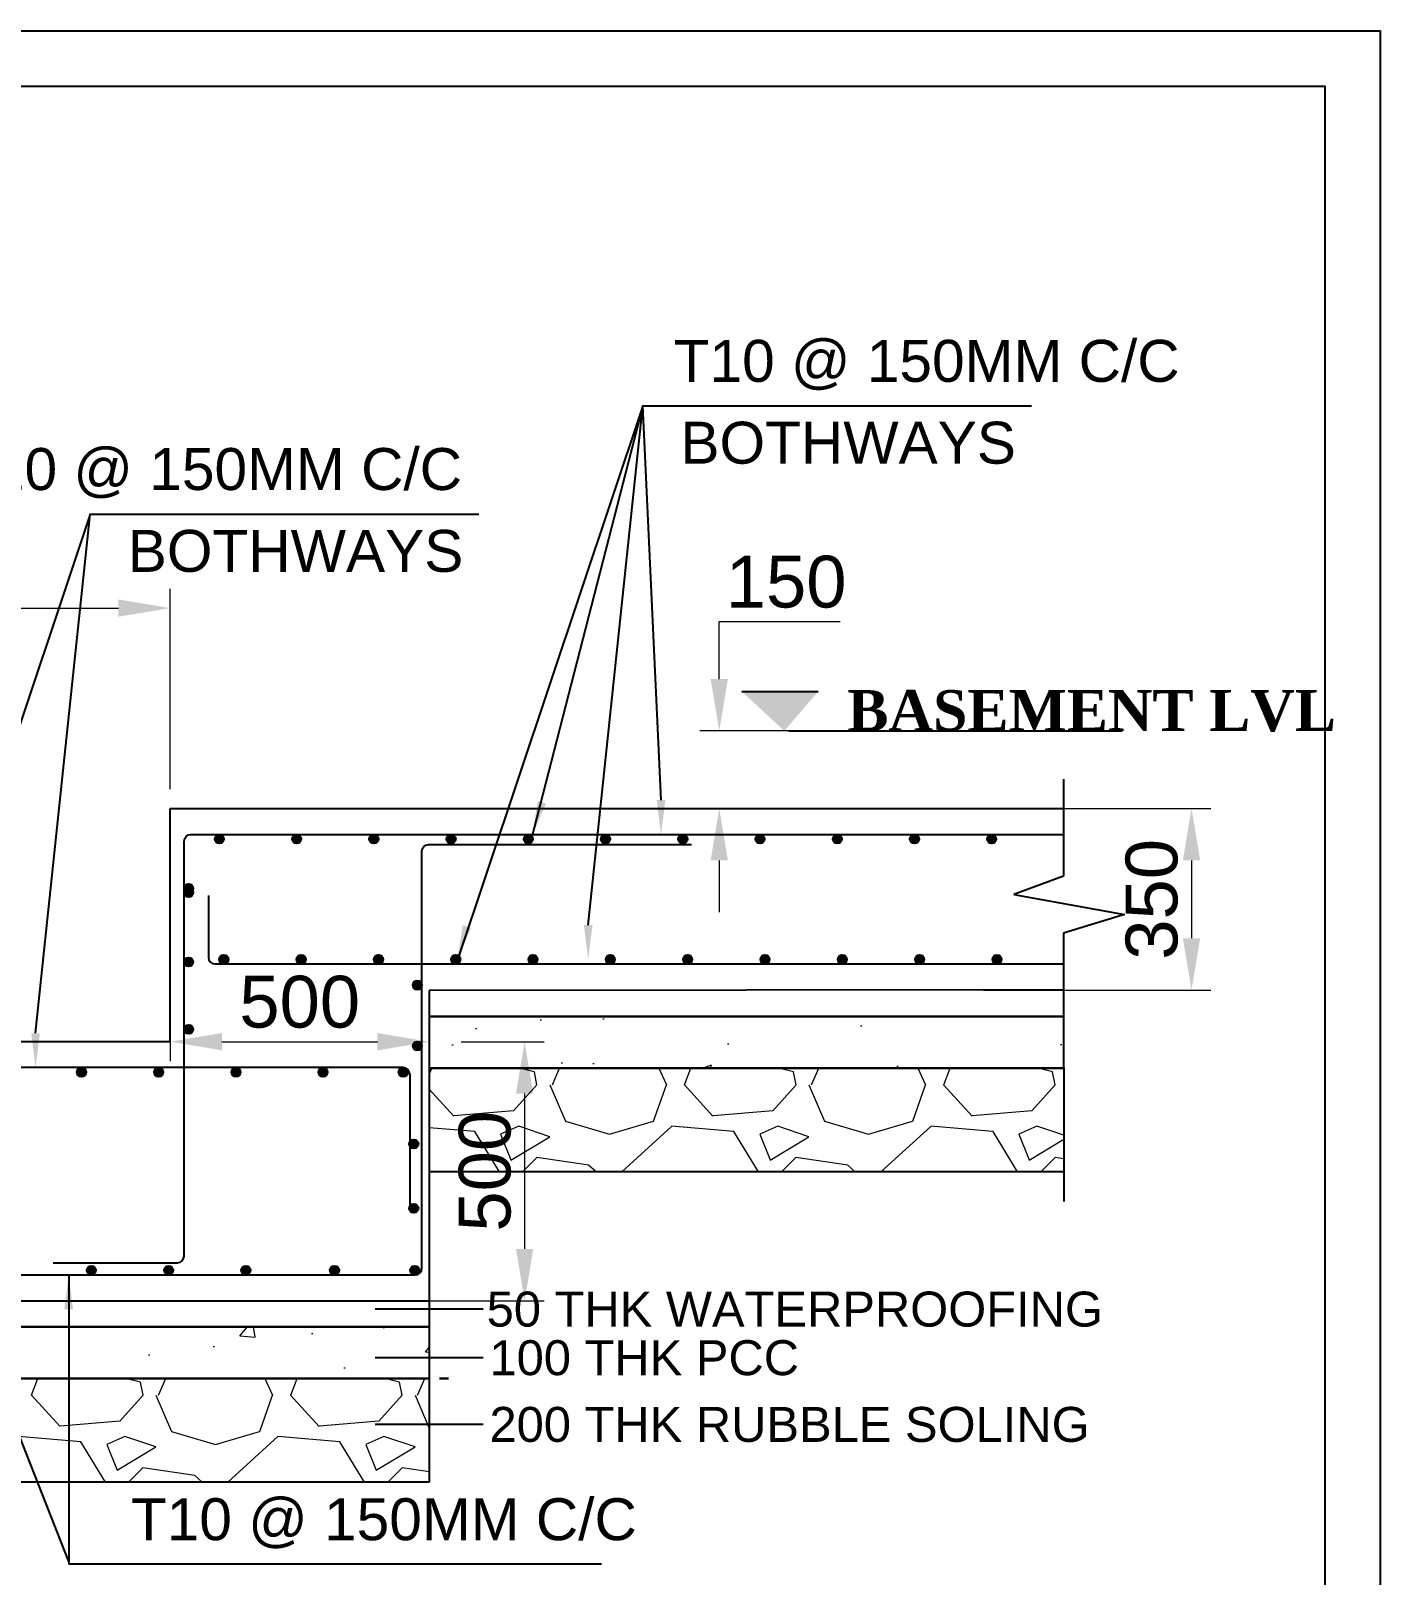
# Model space of a CAD drawing. Header units: millimetres. Extents: x 660818 to 959388, y -495289 to 50450.
# Drawn here: x 718942 to 724149, y -191470 to -185509 of the extents above; entities that cross this region are included whole.
import ezdxf
from ezdxf.enums import TextEntityAlignment as Align

# ---------------------------------------------------------------- set-up
doc = ezdxf.new("R2010")
doc.units = ezdxf.units.MM
doc.header["$LTSCALE"] = 0.01
doc.header["$MEASUREMENT"] = 0
doc.header["$PDMODE"] = 35
for name, color, linetype in [('1', 7, 'Continuous'), ('Concrete Line', 2, 'Continuous'), ('Dimension', 31, 'Continuous'), ('Reinforcement', 130, 'Continuous'), ('Text', 7, 'Continuous')]:
    doc.layers.add(name, color=color, linetype=linetype)
for name, color, linetype, lineweight in [('COL', 5, 'Continuous', 35), ('dim', 11, 'Continuous', 0), ('elevation', 123, 'Continuous', 15)]:
    doc.layers.add(name, color=color, linetype=linetype, lineweight=lineweight)
doc.styles.add('SC-BBS2', font='SansSerif')
doc.styles.add('SC-FTG2', font='SansSerif')
doc.styles.add('style1', font='timesbd.ttf', dxfattribs={"height": 200})
doc.dimstyles.new('SCDim', dxfattribs={"dimtxt": 200, "dimasz": 200, "dimexe": 75, "dimexo": 75, "dimgap": 50, "dimtad": 1, "dimtoh": 1, "dimdec": 0, "dimzin": 0, "dimdsep": 46, "dimtxsty": 'SC-BBS2', "dimcen": 0.09, "dimclrd": 5, "dimclre": 5, "dimclrt": 5, "dimadec": 0, "dimazin": 0, "dimtfac": 1, "dimtdec": 0, "dimtix": 1, "dimtofl": 0, "dimtmove": 0, "dimatfit": 3, "dimfxl": 1, "dimtolj": 1, "dimtzin": 0, "dimlwd": 0, "dimlwe": 0, "dimarcsym": 0})

# ---------------------------------------------------------------- blocks, each defined once
blk = doc.blocks.new('*D1036')
at = {"layer": '1', "color": 5, "lineweight": 0, "ltscale": 200, "transparency": 16777216}
for p, q in [((719479.9, -189210), (719479.9, -189485.8)), ((720479.9, -189288.4), (720479.9, -189485.8)), ((719679.9, -189410.8), (720279.9, -189410.8))]:
    blk.add_line(p, q, dxfattribs=at)
at = {"layer": '1', "color": 5, "ltscale": 200, "transparency": 16777216}
for points in [[(719679.9, -189377.5), (719679.9, -189444.2), (719479.9, -189410.8)], [(720279.9, -189377.5), (720279.9, -189444.2), (720479.9, -189410.8)]]:
    blk.add_solid(points, dxfattribs=at)
at = {"layer": 'Defpoints', "color": 0, "ltscale": 200, "transparency": 16777216}
for p in [(719479.9, -189135), (720479.9, -189213.4), (720479.9, -189410.8)]:
    blk.add_point(p, dxfattribs=at)
at = {"layer": '1', "color": 5, "ltscale": 200, "transparency": 16777216, "insert": (719979.9, -189257.8), "char_height": 200, "attachment_point": 5, "style": 'SC-BBS2'}
blk.add_mtext('\\A1;500', dxfattribs=at)
blk = doc.blocks.new('*D1028')
at = {"layer": '1', "color": 5, "lineweight": 0, "ltscale": 200, "transparency": 16777216}
for p, q in [((720602.6, -189410.8), (720922.8, -189410.8)), ((720847.8, -189610.8), (720847.8, -190210.8)), ((720142.6, -190410.8), (720922.8, -190410.8))]:
    blk.add_line(p, q, dxfattribs=at)
at = {"layer": '1', "color": 5, "ltscale": 200, "transparency": 16777216}
for points in [[(720814.4, -189610.8), (720881.1, -189610.8), (720847.8, -189410.8)], [(720814.4, -190210.8), (720881.1, -190210.8), (720847.8, -190410.8)]]:
    blk.add_solid(points, dxfattribs=at)
at = {"layer": 'Defpoints', "color": 0, "ltscale": 200, "transparency": 16777216}
for p in [(720527.6, -189410.8), (720067.6, -190410.8), (720847.8, -190410.8)]:
    blk.add_point(p, dxfattribs=at)
at = {"layer": '1', "color": 5, "ltscale": 200, "transparency": 16777216, "insert": (720694.7, -189910.8), "char_height": 200, "attachment_point": 5, "rotation": 90, "style": 'SC-BBS2'}
blk.add_mtext('\\A1;500', dxfattribs=at)
blk = doc.blocks.new('*D1039')
at = {"layer": '1', "color": 5, "lineweight": 0, "ltscale": 200, "transparency": 16777216}
for p, q in [((717879.9, -188136.1), (717879.9, -187662)), ((719479.9, -188436.1), (719479.9, -187662)), ((718079.9, -187737), (719279.9, -187737))]:
    blk.add_line(p, q, dxfattribs=at)
at = {"layer": '1', "color": 5, "ltscale": 200, "transparency": 16777216}
for points in [[(718079.9, -187703.7), (718079.9, -187770.3), (717879.9, -187737)], [(719279.9, -187703.7), (719279.9, -187770.3), (719479.9, -187737)]]:
    blk.add_solid(points, dxfattribs=at)
at = {"layer": 'Defpoints', "color": 0, "ltscale": 200, "transparency": 16777216}
for p in [(719479.9, -187737), (717879.9, -188211.1), (719479.9, -188511.1)]:
    blk.add_point(p, dxfattribs=at)
at = {"layer": '1', "color": 5, "ltscale": 200, "transparency": 16777216, "insert": (718679.9, -187584), "char_height": 200, "attachment_point": 5, "style": 'SC-BBS2'}
blk.add_mtext('\\A1;800', dxfattribs=at)
blk = doc.blocks.new('*D1040')
at = {"layer": '1', "color": 5, "lineweight": 0, "ltscale": 200, "transparency": 16777216}
for p, q in [((722617.8, -188511.1), (723496.4, -188511.1)), ((723421.4, -188711.1), (723421.4, -189011.4)), ((722618.4, -189211.4), (723496.4, -189211.4))]:
    blk.add_line(p, q, dxfattribs=at)
at = {"layer": '1', "color": 5, "ltscale": 200, "transparency": 16777216}
for points in [[(723388.1, -188711.1), (723454.8, -188711.1), (723421.4, -188511.1)], [(723388.1, -189011.4), (723454.8, -189011.4), (723421.4, -189211.4)]]:
    blk.add_solid(points, dxfattribs=at)
at = {"layer": 'Defpoints', "color": 0, "ltscale": 200, "transparency": 16777216}
for p in [(722542.8, -188511.1), (722543.4, -189211.4), (723421.4, -189211.4)]:
    blk.add_point(p, dxfattribs=at)
at = {"layer": '1', "color": 5, "ltscale": 200, "transparency": 16777216, "insert": (723268.3, -188861.2), "char_height": 200, "attachment_point": 5, "rotation": 90, "style": 'SC-BBS2'}
blk.add_mtext('\\A1;350', dxfattribs=at)
blk = doc.blocks.new('*D1041')
at = {"layer": '1', "color": 5, "lineweight": 0, "ltscale": 200, "transparency": 16777216}
for p, q in [((721598.9, -188011.1), (721598.9, -187789.2)), ((721598.9, -187789.2), (722065.1, -187789.2)), ((722679.4, -188211.1), (721523.9, -188211.1)), ((722852.8, -188511.1), (721523.9, -188511.1)), ((721598.9, -188711.1), (721598.9, -188911.1))]:
    blk.add_line(p, q, dxfattribs=at)
at = {"layer": '1', "color": 5, "ltscale": 200, "transparency": 16777216}
for points in [[(721565.6, -188011.1), (721632.2, -188011.1), (721598.9, -188211.1)], [(721565.6, -188711.1), (721632.2, -188711.1), (721598.9, -188511.1)]]:
    blk.add_solid(points, dxfattribs=at)
at = {"layer": 'Defpoints', "color": 0, "ltscale": 200, "transparency": 16777216}
for p in [(721598.9, -188211.1), (722754.4, -188211.1), (722927.8, -188511.1)]:
    blk.add_point(p, dxfattribs=at)
at = {"layer": '1', "color": 5, "ltscale": 200, "transparency": 16777216, "insert": (721857, -187636.2), "char_height": 200, "attachment_point": 5, "style": 'SC-BBS2'}
blk.add_mtext('\\A1;150', dxfattribs=at)

msp = doc.modelspace()

# ---------------------------------------------------------------- hatches: boundary and pattern name
at = {"layer": '1', "ltscale": 200}
h = msp.add_hatch(color=256, dxfattribs=at)
h.dxf.hatch_style = 1
edge = h.paths.add_edge_path()
edge.add_arc((719669.806, -188628.433), 17.69, 0, 360)
h = msp.add_hatch(color=256, dxfattribs=at)
h.dxf.hatch_style = 1
edge = h.paths.add_edge_path()
edge.add_arc((719967.87, -188628.433), 17.69, 0, 360)
h = msp.add_hatch(color=256, dxfattribs=at)
h.dxf.hatch_style = 1
edge = h.paths.add_edge_path()
edge.add_arc((720265.934, -188628.433), 17.69, 0, 360)
h = msp.add_hatch(color=256, dxfattribs=at)
h.dxf.hatch_style = 1
edge = h.paths.add_edge_path()
edge.add_arc((720563.997, -188628.433), 17.69, 0, 360)
h = msp.add_hatch(color=256, dxfattribs=at)
h.dxf.hatch_style = 1
edge = h.paths.add_edge_path()
edge.add_arc((720862.061, -188628.433), 17.69, 0, 360)
h = msp.add_hatch(color=256, dxfattribs=at)
h.dxf.hatch_style = 1
edge = h.paths.add_edge_path()
edge.add_arc((721160.125, -188628.433), 17.69, 0, 360)
h = msp.add_hatch(color=256, dxfattribs=at)
h.dxf.hatch_style = 1
edge = h.paths.add_edge_path()
edge.add_arc((721458.188, -188628.433), 17.69, 0, 360)
h = msp.add_hatch(color=256, dxfattribs=at)
h.dxf.hatch_style = 1
edge = h.paths.add_edge_path()
edge.add_arc((721756.252, -188628.433), 17.69, 0, 360)
h = msp.add_hatch(color=256, dxfattribs=at)
h.dxf.hatch_style = 1
edge = h.paths.add_edge_path()
edge.add_arc((722054.316, -188628.433), 17.69, 0, 360)
h = msp.add_hatch(color=256, dxfattribs=at)
h.dxf.hatch_style = 1
edge = h.paths.add_edge_path()
edge.add_arc((722352.38, -188628.433), 17.69, 0, 360)
h = msp.add_hatch(color=256, dxfattribs=at)
h.dxf.hatch_style = 1
edge = h.paths.add_edge_path()
edge.add_arc((722650.443, -188628.433), 17.69, 0, 360)
h = msp.add_hatch(color=256, dxfattribs=at)
h.dxf.hatch_style = 1
edge = h.paths.add_edge_path()
edge.add_arc((719551.37, -188818.967), 17.69, 0, 360)
h = msp.add_hatch(color=256, dxfattribs=at)
h.dxf.hatch_style = 1
edge = h.paths.add_edge_path()
edge.add_arc((719551.37, -188835.06), 17.69, 0, 360)
h = msp.add_hatch(color=256, dxfattribs=at)
h.dxf.hatch_style = 1
edge = h.paths.add_edge_path()
edge.add_arc((719687.039, -189093.205), 17.69, 0, 360)
h = msp.add_hatch(color=256, dxfattribs=at)
h.dxf.hatch_style = 1
edge = h.paths.add_edge_path()
edge.add_arc((719985.381, -189093.205), 17.69, 0, 360)
h = msp.add_hatch(color=256, dxfattribs=at)
h.dxf.hatch_style = 1
edge = h.paths.add_edge_path()
edge.add_arc((720283.723, -189093.205), 17.69, 0, 360)
h = msp.add_hatch(color=256, dxfattribs=at)
h.dxf.hatch_style = 1
edge = h.paths.add_edge_path()
edge.add_arc((720582.065, -189093.205), 17.69, 0, 360)
h = msp.add_hatch(color=256, dxfattribs=at)
h.dxf.hatch_style = 1
edge = h.paths.add_edge_path()
edge.add_arc((720880.407, -189093.205), 17.69, 0, 360)
h = msp.add_hatch(color=256, dxfattribs=at)
h.dxf.hatch_style = 1
edge = h.paths.add_edge_path()
edge.add_arc((721178.749, -189093.205), 17.69, 0, 360)
h = msp.add_hatch(color=256, dxfattribs=at)
h.dxf.hatch_style = 1
edge = h.paths.add_edge_path()
edge.add_arc((721477.091, -189093.205), 17.69, 0, 360)
h = msp.add_hatch(color=256, dxfattribs=at)
h.dxf.hatch_style = 1
edge = h.paths.add_edge_path()
edge.add_arc((721775.433, -189093.205), 17.69, 0, 360)
h = msp.add_hatch(color=256, dxfattribs=at)
h.dxf.hatch_style = 1
edge = h.paths.add_edge_path()
edge.add_arc((722073.775, -189093.205), 17.69, 0, 360)
h = msp.add_hatch(color=256, dxfattribs=at)
h.dxf.hatch_style = 1
edge = h.paths.add_edge_path()
edge.add_arc((722372.117, -189093.205), 17.69, 0, 360)
h = msp.add_hatch(color=256, dxfattribs=at)
h.dxf.hatch_style = 1
edge = h.paths.add_edge_path()
edge.add_arc((722670.459, -189093.205), 17.69, 0, 360)
h = msp.add_hatch(color=256, dxfattribs=at)
h.dxf.hatch_style = 1
edge = h.paths.add_edge_path()
edge.add_arc((719551.37, -189102.875), 17.69, 0, 360)
h = msp.add_hatch(color=256, dxfattribs=at)
h.dxf.hatch_style = 1
edge = h.paths.add_edge_path()
edge.add_arc((720433.648, -189192.718), 17.69, 0, 360)
h = msp.add_hatch(color=256, dxfattribs=at)
h.dxf.hatch_style = 1
edge = h.paths.add_edge_path()
edge.add_arc((719551.37, -189363.34), 17.69, 0, 360)
h = msp.add_hatch(color=256, dxfattribs=at)
h.dxf.hatch_style = 1
edge = h.paths.add_edge_path()
edge.add_arc((720433.648, -189427.414), 17.69, 0, 360)
h = msp.add_hatch(color=256, dxfattribs=at)
h.dxf.hatch_style = 1
edge = h.paths.add_edge_path()
edge.add_arc((719137.68, -189528.433), 17.69, 0, 360)
h = msp.add_hatch(color=256, dxfattribs=at)
h.dxf.hatch_style = 1
edge = h.paths.add_edge_path()
edge.add_arc((719435.744, -189528.433), 17.69, 0, 360)
h = msp.add_hatch(color=256, dxfattribs=at)
h.dxf.hatch_style = 1
edge = h.paths.add_edge_path()
edge.add_arc((719733.807, -189528.433), 17.69, 0, 360)
h = msp.add_hatch(color=256, dxfattribs=at)
h.dxf.hatch_style = 1
edge = h.paths.add_edge_path()
edge.add_arc((720069.795, -189528.433), 17.69, 0, 360)
h = msp.add_hatch(color=256, dxfattribs=at)
h.dxf.hatch_style = 1
edge = h.paths.add_edge_path()
edge.add_arc((720379.318, -189528.463), 17.69, 0, 360)
h = msp.add_hatch(color=256, dxfattribs=at)
h.dxf.hatch_style = 1
edge = h.paths.add_edge_path()
edge.add_arc((720419.905, -189805.707), 17.69, 0, 360)
h = msp.add_hatch(color=256, dxfattribs=at)
h.dxf.hatch_style = 1
edge = h.paths.add_edge_path()
edge.add_arc((720419.905, -190054.105), 17.69, 0, 360)
h = msp.add_hatch(color=256, dxfattribs=at)
h.dxf.hatch_style = 1
edge = h.paths.add_edge_path()
edge.add_arc((719175.468, -190293.205), 17.69, 0, 360)
h = msp.add_hatch(color=256, dxfattribs=at)
h.dxf.hatch_style = 1
edge = h.paths.add_edge_path()
edge.add_arc((719473.81, -190293.205), 17.69, 0, 360)
h = msp.add_hatch(color=256, dxfattribs=at)
h.dxf.hatch_style = 1
edge = h.paths.add_edge_path()
edge.add_arc((719772.152, -190293.205), 17.69, 0, 360)
h = msp.add_hatch(color=256, dxfattribs=at)
h.dxf.hatch_style = 1
edge = h.paths.add_edge_path()
edge.add_arc((720114.347, -190293.205), 17.69, 0, 360)
h = msp.add_hatch(color=256, dxfattribs=at)
h.dxf.hatch_style = 1
edge = h.paths.add_edge_path()
edge.add_arc((720423.87, -190293.234), 17.69, 0, 360)
at = {"layer": 'COL', "lineweight": 25}
h = msp.add_hatch(color=256, dxfattribs=at)
h.dxf.hatch_style = 1
h.paths.add_polyline_path([(721980.228, -188059.206), (721686.28, -188059.206), (721849.824, -188211.064)])
at = {"layer": 'elevation', "ltscale": 200, "true_color": 0x9f9f9f}
h = msp.add_hatch(dxfattribs=at)
h.set_pattern_fill('AR-CONC', color=253, scale=100)
h.set_pattern_definition([(50, (-1544831.5, 170416.06), (717.26018, -62.75213), [75, -825]), (355, (-1544831.5, 170416.1), (-138.75133, 752.19213), [60, -660]), (100.451444, (-1544771.7, 170410.8), (578.50885, 689.44), [63.7402, -701.14211]), (46.1842, (-1544831.5, 170616.1), (1067.24133, -165.51928), [112.5, -1237.5]), (96.635635, (-1544742.5, 170602.3), (934.66195, 974.1186), [95.61034, -1051.71376]), (351.184164, (-1544831.5, 170616.1), (934.66195, 974.1186), [90, -990]), (21, (-1544731.5, 170566.06), (596.90705, -402.61889), [75, -825]), (326, (-1544731.5, 170566.1), (243.31533, 725.15005), [60, -660]), (71.451445, (-1544681.74, 170532.5), (840.22238, 322.53115), [63.7402, -701.14211]), (37.5, (-1544831.48, 170416.06), (12.159855, 332.893854), [0, -652, 0, -670, 0, -662.5]), (7.5, (-1544831.5, 170416.06), (263.06954, 394.41171), [0, -382, 0, -637, 0, -252.5]), (327.5, (-1545054.48, 170416.06), (533.822436, -22.554872), [0, -250, 0, -780, 0, -1035]), (317.5, (-1545154.5, 170416.06), (583.18617, 100.10498), [0, -325, 0, -518, 0, -735])])
h.paths.add_polyline_path([(722928.053, -189513.122), (722927.938, -189313.122), (720479.852, -189313.122), (720479.852, -189513.122)])
h = msp.add_hatch(dxfattribs=at)
h.set_pattern_fill('GRAVEL', color=253, scale=1000)
h.set_pattern_definition([(228.0127875, (-1544111.484, 171416.06), (-8000, -9000), [134.536, -13319.08805]), (184.9697407, (-1544201.484, 171316.064), (12000, 1000), [230.868, -22855.92476]), (132.510447, (-1544431.484, 171296.064), (10000, -11000), [162.788, -16116.0326]), (267.273689, (-1544821.484, 171046.064), (1000, 20000), [210.238, -20813.55804]), (292.8336542, (-1544831.484, 170836.064), (-5000, 12000), [206.155, -20409.37313]), (357.273689, (-1544751.484, 170646.064), (-20000, 1000), [210.238, -20813.55804]), (37.6942405, (-1544541.484, 170636.064), (-13000, -10000), [278.029, -27524.84855]), (72.2553284, (-1544321.484, 170806.064), (7000, 22000), [262.488, -25986.3215]), (121.4295656, (-1544241.484, 171056.064), (-8000, 13000), [210.95, -20884.0731]), (175.2363583, (-1544351.484, 171236.06), (11000, -1000), [240.832, -11800.7626]), (222.3974378, (-1544591.484, 171256.064), (-12000, -11000), [311.448, -30833.375]), (138.814075, (-1543831.48, 171036.06), (-7000, 6000), [106.301, -10523.8448]), (171.4692344, (-1543911.484, 171106.064), (13000, -2000), [202.237, -20021.5114]), (225, (-1544111.5, 171136.06), (-1e-13, -1000), [141.421, -1272.79256]), (203.1985905, (-1544181.48, 171256.06), (5000, 2000), [76.158, -7539.6151]), (291.8014095, (-1544251.48, 171226.06), (-1000, 3000), [107.703, -5277.4618]), (30.9637565, (-1544211.48, 171126.06), (3000, 2000), [174.929, -5656.0229]), (161.565051, (-1544061.48, 171216.06), (2000, -1000), [126.491, -3035.78666]), (16.3895403, (-1544831.484, 171226.064), (10000, 3000), [177.2, -17542.84515]), (70.346176, (-1544661.484, 171276.064), (-4000, -11000), [148.661, -14717.40775]), (293.1985905, (-1544061.48, 171416.06), (-2000, 5000), [152.315, -7463.4581]), (343.6104597, (-1544001.484, 171276.064), (-10000, 3000), [177.2, -17542.84515]), (339.443955, (-1544831.48, 170606.06), (-5000, 2000), [170.88, -8373.12375]), (294.7751406, (-1544671.484, 170546.064), (-5000, 11000), [143.178, -14174.64306]), (66.8014095, (-1544051.48, 170416.06), (2000, 5000), [152.315, -7463.4581]), (17.3540246, (-1543991.484, 170556.064), (-13000, -4000), [167.631, -16595.4236]), (69.443955, (-1544541.48, 170416.06), (-2000, -5000), [85.44, -8458.56375]), (101.309932, (-1544111.48, 170416.06), (-1000, 4000), [50.99, -5048.0295]), (165.963757, (-1544121.48, 170466.06), (3000, -1000), [206.155, -3916.95063]), (186.009006, (-1544321.484, 170516.064), (10000, 1000), [191.05, -18913.92317]), (303.690068, (-1544211.48, 171036.06), (-1000, 2000), [144.222, -3461.32928]), (353.1572266, (-1544131.484, 170916.064), (17000, -2000), [251.794, -24927.56262]), (60.945396, (-1543881.48, 170886.06), (-4000, -7000), [102.956, -10192.67414]), (90, (-1543831.5, 170976.1), (-1000, 1000), [60, -940]), (120.256437, (-1544341.484, 170546.064), (4000, -7000), [138.924, -13753.52]), (48.0127875, (-1544411.484, 170666.06), (8000, 9000), [269.072, -13184.55205]), (0, (-1544231.5, 170866.1), (1000, 1000), [260, -740]), (325.3048465, (-1543971.484, 170866.064), (10000, -7000), [158.114, -15653.2743]), (254.054604, (-1543841.48, 170776.06), (-1000, -4000), [145.602, -7134.5079]), (207.6459754, (-1543881.484, 170636.064), (-19000, -10000), [237.065, -23469.4742]), (175.4260787, (-1544091.484, 170526.064), (-13000, 1000), [250.799, -24829.0734])])
h.paths.add_polyline_path([(722928.284, -189913.122), (722928.053, -189513.122), (720479.852, -189513.122), (720479.852, -189913.122)])
h = msp.add_hatch(dxfattribs=at)
h.set_pattern_fill('AR-CONC', color=253, scale=100)
h.set_pattern_definition([(50, (-1548351.5, 169218.36), (717.26018, -62.75213), [75, -825]), (355, (-1548351.5, 169218.36), (-138.75133, 752.19213), [60, -660]), (100.451444, (-1548291.7, 169213.1), (578.50885, 689.44), [63.7402, -701.14211]), (46.1842, (-1548351.5, 169418.4), (1067.24133, -165.51928), [112.5, -1237.5]), (96.635635, (-1548262.5, 169404.6), (934.66195, 974.1186), [95.61034, -1051.71376]), (351.184164, (-1548351.5, 169418.4), (934.66195, 974.1186), [90, -990]), (21, (-1548251.5, 169368.36), (596.90705, -402.61889), [75, -825]), (326, (-1548251.5, 169368.36), (243.31533, 725.15005), [60, -660]), (71.451445, (-1548201.74, 169334.8), (840.22238, 322.53115), [63.7402, -701.14211]), (37.5, (-1548351.48, 169218.36), (12.159855, 332.893854), [0, -652, 0, -670, 0, -662.5]), (7.5, (-1548351.5, 169218.36), (263.06954, 394.41171), [0, -382, 0, -637, 0, -252.5]), (327.5, (-1548574.48, 169218.36), (533.822436, -22.554872), [0, -250, 0, -780, 0, -1035]), (317.5, (-1548674.5, 169218.36), (583.18617, 100.10498), [0, -325, 0, -518, 0, -735])])
h.paths.add_polyline_path([(720479.852, -190710.828), (720479.852, -190510.828), (716879.852, -190510.828), (716879.852, -190710.828)])
h = msp.add_hatch(dxfattribs=at)
h.set_pattern_fill('GRAVEL', color=253, scale=1000)
h.set_pattern_definition([(228.0127875, (-1547631.484, 170218.36), (-8000, -9000), [134.536, -13319.08805]), (184.9697407, (-1547721.484, 170118.36), (12000, 1000), [230.868, -22855.92476]), (132.510447, (-1547951.484, 170098.36), (10000, -11000), [162.788, -16116.0326]), (267.273689, (-1548341.484, 169848.36), (1000, 20000), [210.238, -20813.55804]), (292.8336542, (-1548351.484, 169638.36), (-5000, 12000), [206.155, -20409.37313]), (357.273689, (-1548271.484, 169448.36), (-20000, 1000), [210.238, -20813.55804]), (37.6942405, (-1548061.484, 169438.358), (-13000, -10000), [278.029, -27524.84855]), (72.2553284, (-1547841.484, 169608.358), (7000, 22000), [262.488, -25986.3215]), (121.4295656, (-1547761.484, 169858.36), (-8000, 13000), [210.95, -20884.0731]), (175.2363583, (-1547871.484, 170038.36), (11000, -1000), [240.832, -11800.7626]), (222.3974378, (-1548111.484, 170058.358), (-12000, -11000), [311.448, -30833.375]), (138.814075, (-1547351.48, 169838.36), (-7000, 6000), [106.301, -10523.8448]), (171.4692344, (-1547431.484, 169908.36), (13000, -2000), [202.237, -20021.5114]), (225, (-1547631.5, 169938.36), (-1e-13, -1000), [141.421, -1272.79256]), (203.1985905, (-1547701.48, 170058.36), (5000, 2000), [76.158, -7539.6151]), (291.8014095, (-1547771.48, 170028.36), (-1000, 3000), [107.703, -5277.4618]), (30.9637565, (-1547731.48, 169928.36), (3000, 2000), [174.929, -5656.0229]), (161.565051, (-1547581.48, 170018.36), (2000, -1000), [126.491, -3035.78666]), (16.3895403, (-1548351.484, 170028.36), (10000, 3000), [177.2, -17542.84515]), (70.346176, (-1548181.484, 170078.36), (-4000, -11000), [148.661, -14717.40775]), (293.1985905, (-1547581.48, 170218.36), (-2000, 5000), [152.315, -7463.4581]), (343.6104597, (-1547521.484, 170078.36), (-10000, 3000), [177.2, -17542.84515]), (339.443955, (-1548351.48, 169408.36), (-5000, 2000), [170.88, -8373.12375]), (294.7751406, (-1548191.484, 169348.36), (-5000, 11000), [143.178, -14174.64306]), (66.8014095, (-1547571.48, 169218.36), (2000, 5000), [152.315, -7463.4581]), (17.3540246, (-1547511.484, 169358.36), (-13000, -4000), [167.631, -16595.4236]), (69.443955, (-1548061.48, 169218.36), (-2000, -5000), [85.44, -8458.56375]), (101.309932, (-1547631.48, 169218.36), (-1000, 4000), [50.99, -5048.0295]), (165.963757, (-1547641.48, 169268.36), (3000, -1000), [206.155, -3916.95063]), (186.009006, (-1547841.484, 169318.36), (10000, 1000), [191.05, -18913.92317]), (303.690068, (-1547731.48, 169838.36), (-1000, 2000), [144.222, -3461.32928]), (353.1572266, (-1547651.484, 169718.358), (17000, -2000), [251.794, -24927.56262]), (60.945396, (-1547401.48, 169688.36), (-4000, -7000), [102.956, -10192.67414]), (90, (-1547351.5, 169778.4), (-1000, 1000), [60, -940]), (120.256437, (-1547861.484, 169348.36), (4000, -7000), [138.924, -13753.52]), (48.0127875, (-1547931.484, 169468.36), (8000, 9000), [269.072, -13184.55205]), (0, (-1547751.5, 169668.4), (1000, 1000), [260, -740]), (325.3048465, (-1547491.484, 169668.36), (10000, -7000), [158.114, -15653.2743]), (254.054604, (-1547361.48, 169578.36), (-1000, -4000), [145.602, -7134.5079]), (207.6459754, (-1547401.484, 169438.36), (-19000, -10000), [237.065, -23469.4742]), (175.4260787, (-1547611.484, 169328.358), (-13000, 1000), [250.799, -24829.0734])])
h.paths.add_polyline_path([(720479.852, -191110.828), (720479.852, -190710.828), (716879.852, -190710.828), (716879.852, -191110.828)])

# ---------------------------------------------------------------- linework, layer by layer
for points in [[(709819.343, -185508.867), (724149.149, -185508.867), (724149.149, -195939.992), (709819.343, -195939.992)], [(710032.465, -185721.99), (723936.026, -185721.99), (723936.026, -195726.869), (710032.465, -195726.869)]]:
    msp.add_lwpolyline(points, close=True)
at = {"layer": '1', "ltscale": 200}
for p, q in [((721303.771, -186956.657), (720583.79, -189110.81)), ((721303.771, -186956.657), (720872.915, -188630.886)), ((719171.216, -187374.28), (718451.234, -189528.433)), ((719088.328, -191417.186), (718644.092, -190293.205)), ((720687.986, -190442.913), (720271.189, -190442.913)), ((720687.986, -190630.547), (720271.189, -190630.547)), ((720687.986, -190888.083), (720271.189, -190888.083))]:
    msp.add_line(p, q, dxfattribs=at)
for centre in [(719669.806, -188628.433), (719967.87, -188628.433), (720265.934, -188628.433), (720563.997, -188628.433), (720862.061, -188628.433), (721160.125, -188628.433), (721458.188, -188628.433), (721756.252, -188628.433), (722054.316, -188628.433), (722352.38, -188628.433), (722650.443, -188628.433), (719551.37, -188818.967), (719551.37, -188835.06), (719687.039, -189093.205), (719985.381, -189093.205), (720283.723, -189093.205), (720582.065, -189093.205), (720880.407, -189093.205), (721178.749, -189093.205), (721477.091, -189093.205), (721775.433, -189093.205), (722073.775, -189093.205), (722372.117, -189093.205), (722670.459, -189093.205), (719551.37, -189102.875), (720433.648, -189192.718), (719551.37, -189363.34), (720433.648, -189427.414), (719137.68, -189528.433), (719435.744, -189528.433), (719733.807, -189528.433), (720069.795, -189528.433), (720379.318, -189528.463), (720419.905, -189805.707), (720419.905, -190054.105), (719175.468, -190293.205), (719473.81, -190293.205), (719772.152, -190293.205), (720114.347, -190293.205), (720423.87, -190293.234)]:
    msp.add_circle(centre, 17.69, dxfattribs=at)
at = {"layer": 'COL', "lineweight": 25}
for p, q in [((721686.28, -188059.206), (721980.228, -188059.206)), ((721868.008, -188211.064), (723153.832, -188211.064))]:
    msp.add_line(p, q, dxfattribs=at)
at = {"layer": 'Concrete Line'}
for p, q in [((719479.852, -189410.828), (719479.852, -188511.064)), ((719479.852, -188511.064), (722927.754, -188511.064)), ((722927.754, -189211.064), (720479.852, -189213.377)), ((720479.852, -189213.377), (720479.852, -190410.828))]:
    msp.add_line(p, q, dxfattribs=at)
for points in [[(716879.852, -189410.828), (716879.852, -190410.828), (720479.852, -190410.828)], [(719479.852, -189410.828), (717879.852, -189410.828)]]:
    msp.add_lwpolyline(points, dxfattribs=at)
at = {"layer": 'dim', "color": 0, "lineweight": 25}
for points in [[(721093.105, -188960.715), (721303.771, -186956.657), (722803.771, -186956.657)], [(721374.183, -188478.339), (721303.771, -186956.657), (721303.771, -186956.657)], [(718960.549, -189378.339), (719171.216, -187374.28), (720671.216, -187374.28)], [(719088.328, -190310.828), (719088.328, -191425.736), (721143.999, -191425.736)]]:
    msp.add_lwpolyline(points, dxfattribs=at)
for points in [[(720930.378, -188491.204), (720877.378, -188613.769), (720898.37, -188481.896)], [(721390.849, -188478.339), (721374.183, -188610.828), (721357.516, -188478.339)], [(720641.253, -188971.128), (720588.253, -189093.693), (720609.246, -188961.82)], [(721109.772, -188960.715), (721093.105, -189093.205), (721076.439, -188960.715)], [(718977.216, -189378.339), (718960.549, -189510.828), (718943.883, -189378.339)], [(719104.994, -190443.317), (719088.328, -190310.828), (719071.661, -190443.317)]]:
    msp.add_solid(points, dxfattribs=at)
at = {"layer": 'Dimension', "color": 8, "lineweight": 25}
for p, q in [((722927.754, -188396.82), (722927.754, -188771.368)), ((722927.754, -188771.368), (722736.263, -188842.064)), ((722736.263, -188842.064), (723162.928, -188919.387)), ((723162.928, -188919.387), (722927.754, -188992.291)), ((722927.754, -188992.291), (722928.35, -190027.93)), ((722927.754, -189313.122), (720479.852, -189313.122)), ((720479.852, -190410.828), (720479.852, -191110.828)), ((720479.852, -190510.828), (716879.852, -190510.828))]:
    msp.add_line(p, q, dxfattribs=at)
for points in [[(720479.852, -189313.122), (722927.754, -189313.122)], [(722927.754, -189513.122), (720479.852, -189513.122)], [(720479.852, -189513.122), (722927.754, -189513.122)], [(722927.754, -189913.122), (720479.852, -189913.122)], [(720479.852, -190710.828), (716879.852, -190710.828), (716879.852, -190510.828), (720479.852, -190510.828)], [(720479.852, -191110.828), (716879.852, -191110.828), (716879.852, -190710.828), (720479.852, -190710.828)], [(720554.284, -190710.828), (720519.674, -190710.828)], [(720519.674, -190710.828), (720554.284, -190710.828)]]:
    msp.add_lwpolyline(points, dxfattribs=at)
at = {"layer": 'Reinforcement'}
for p, q in [((720378.908, -189510.828), (716959.528, -189510.828)), ((720404.533, -189536.453), (720404.533, -190046.037))]:
    msp.add_line(p, q, dxfattribs=at)
for points in [[(716016.695, -188350.32), (716947.103, -188350.32, -0.41421356), (716972.728, -188375.945), (716972.728, -190285.203, 0.41421356), (716998.353, -190310.828), (720425.711, -190310.828, 0.41421356), (720451.336, -190285.203), (720451.336, -188675.175, -0.41421356), (720476.961, -188649.55), (721491.325, -188649.55)], [(719028.329, -190263.811), (719508.278, -190263.811, 0.41421356), (719533.903, -190238.186), (719533.903, -188636.453, -0.41421356), (719559.528, -188610.828), (722927.754, -188610.828)], [(719627.455, -188846.094), (719627.455, -189085.203, 0.41421356), (719653.08, -189110.828), (722927.754, -189110.828)]]:
    msp.add_lwpolyline(points, format="xyb", dxfattribs=at)
msp.add_arc((720378.908, -189536.453), 25.625, 0, 90, dxfattribs=at)

# ---------------------------------------------------------------- texts
at = {"layer": 'dim', "color": 0, "lineweight": 25, "style": 'SC-FTG2'}
for s, height, p in [('T10 @ 150MM C/C', 162, (721422.947, -186782.616)), ('BOTHWAYS', 162, (721448.897, -187098.515)), ('T10 @ 150MM C/C', 162, (718653.842, -187200.239)), ('BOTHWAYS', 162, (719316.341, -187516.138)), ('50 THK WATERPROOFING', 135, (720701.224, -190442.913)), ('100 THK PCC', 135, (720712.053, -190630.547)), ('200 THK RUBBLE SOLING', 135, (720712.053, -190888.083)), ('T10 @ 150MM C/C', 162, (719328.328, -191254.114))]:
    msp.add_text(s, height=height, dxfattribs=at).set_placement(p, align=Align.MIDDLE_LEFT)
at = {"layer": 'Text', "color": 7, "lineweight": 25, "style": 'style1'}
msp.add_text('BASEMENT LVL', height=157.65926, dxfattribs=at).set_placement((722093.286, -188211.064))

# ---------------------------------------------------------------- dimensions: what is measured, and where the dimension line sits
at = {"layer": '1', "ltscale": 200}
for base, p1, p2, text, picture, middle in [((719479.852, -187736.99), (717879.852, -188211.064), (719479.852, -188511.064), '800', '*D1039', (718679.852, -187736.99)), ((720479.852, -189410.828), (719479.852, -189134.998), (720479.852, -189213.377), '500', '*D1036', (719979.852, -189410.828))]:
    dim = msp.add_linear_dim(base=base, p1=p1, p2=p2, text=text, dimstyle='SCDim', dxfattribs=at)
    dim.commit()
    dim.dimension.update_dxf_attribs({"geometry": picture, "text_midpoint": middle, "dimtype": 160})
for base, p1, p2, text, picture, middle in [((721598.903, -188211.064), (722927.754, -188511.064), (722754.381, -188211.064), '150', '*D1041', (721856.996, -187789.226)), ((723421.447, -189211.427), (722542.788, -188511.064), (722543.45, -189211.427), '350', '*D1040', (723421.447, -188861.246))]:
    dim = msp.add_linear_dim(base=base, p1=p1, p2=p2, angle=90, text=text, dimstyle='SCDim', dxfattribs=at)
    dim.commit()
    dim.dimension.update_dxf_attribs({"geometry": picture, "text_midpoint": middle, "dimtype": 160})
dim = msp.add_linear_dim(base=(720847.766, -190410.828), p1=(720527.645, -189410.828), p2=(720067.645, -190410.828), angle=90, text='500', dimstyle='SCDim', dxfattribs=at)
dim.commit()
dim.dimension.update_dxf_attribs({"geometry": '*D1028', "text_midpoint": (720694.748, -189910.828)})

doc.saveas('drawing.dxf')
